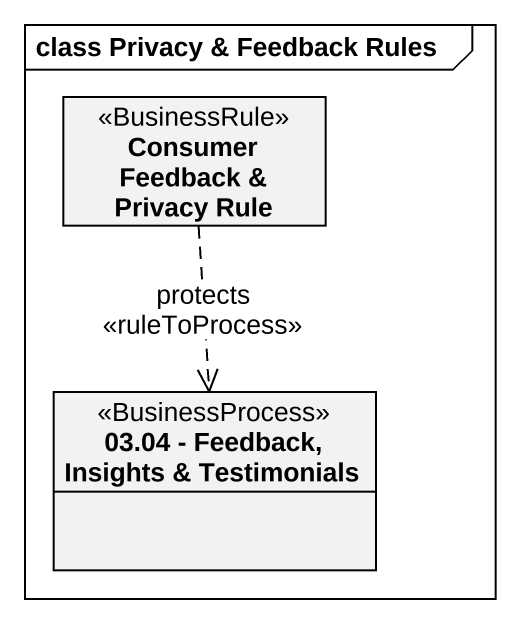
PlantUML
@startuml
mainframe class Privacy & Feedback Rules
hide circle
hide empty members
class "Consumer Feedback & Privacy Rule" as Consumer_Feedback_Privacy <<BusinessRule>>
class "03.04 - Feedback, Insights & Testimonials" as c03_04_Feedback_Insights <<BusinessProcess>>
Consumer_Feedback_Privacy ..> c03_04_Feedback_Insights : protects\n<<ruleToProcess>>
@enduml
